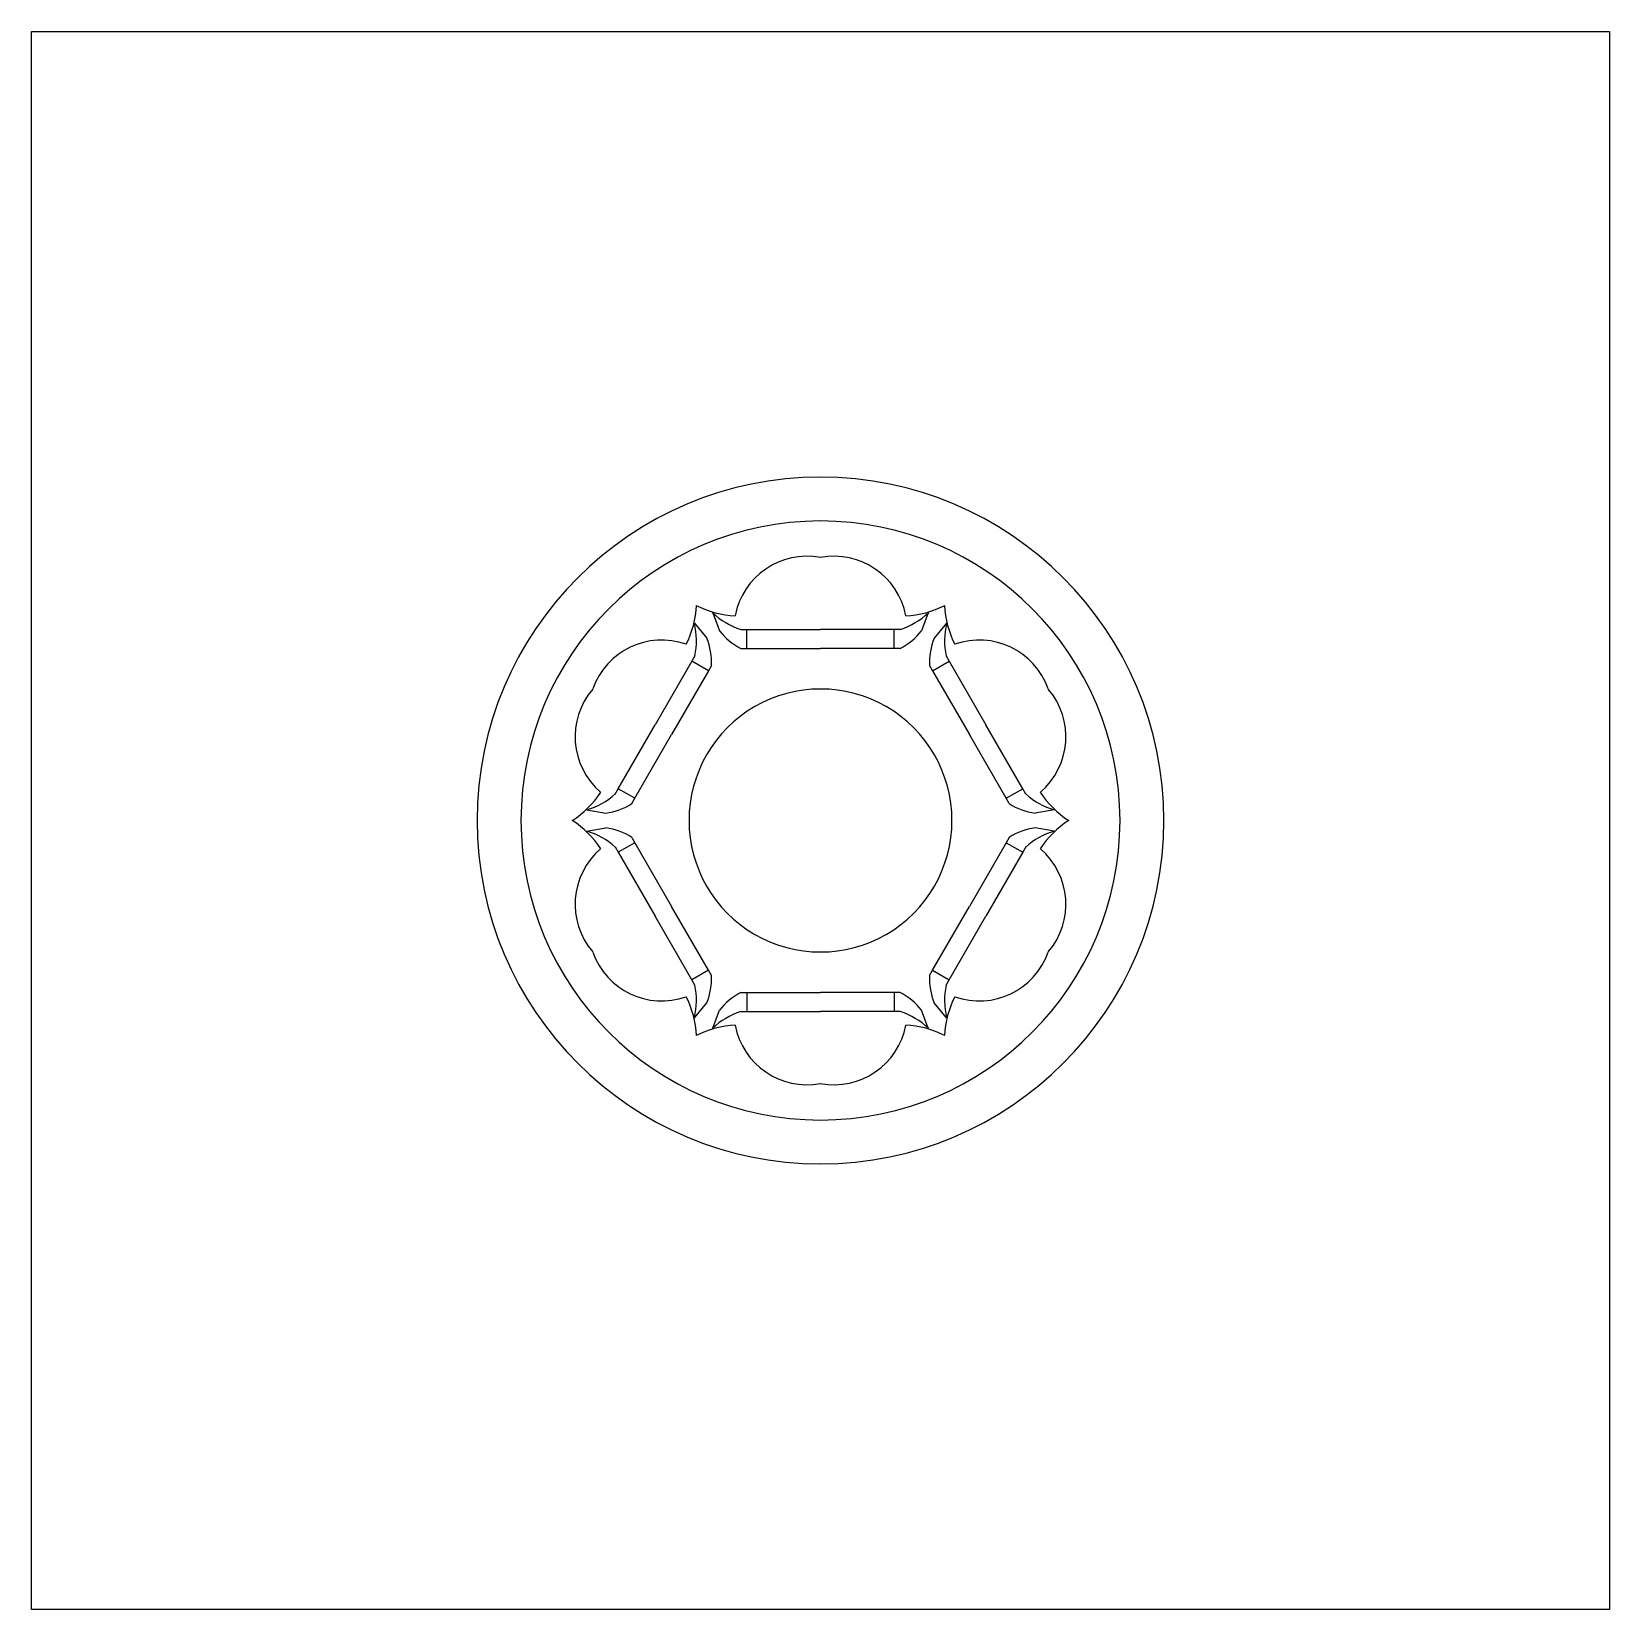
# Model space of a CAD drawing. Extents: x -54 to 54, y -54 to 54.
import ezdxf

# ---------------------------------------------------------------- set-up
doc = ezdxf.new("R2010")
doc.units = 0
doc.layers.add('default', color=7, linetype='CONTINUOUS')

msp = doc.modelspace()

# ---------------------------------------------------------------- linework, layer by layer
at = {"layer": 'default'}
for p, q in [((-54, -54), (-54, 54)), ((-54, 54), (54, 54)), ((54, 54), (54, -54)), ((-7.38, 14.22), (-6.91, 12.98)), ((7.38, 14.22), (6.91, 12.98)), ((-8.62, 13.5), (-7.78, 12.48)), ((-5.46, 13.08), (-5.04, 13.08)), ((-5.04, 13.08), (0, 13.08)), ((-5.04, 11.77), (-5.04, 13.08)), ((5.04, 13.08), (0, 13.08)), ((5.46, 13.08), (5.04, 13.08)), ((5.04, 11.77), (5.04, 13.08)), ((8.62, 13.5), (7.78, 12.48)), ((-8.8, 10.91), (-11.32, 6.54)), ((-8.59, 11.27), (-8.8, 10.91)), ((-7.67, 10.25), (-8.8, 10.91)), ((-5.46, 11.77), (-5.04, 11.77)), ((-5.04, 11.77), (0, 11.77)), ((5.04, 11.77), (0, 11.77)), ((5.46, 11.77), (5.04, 11.77)), ((7.67, 10.25), (8.8, 10.91)), ((8.59, 11.27), (8.8, 10.91)), ((8.8, 10.91), (11.32, 6.54)), ((-7.67, 10.25), (-10.19, 5.88)), ((-7.46, 10.61), (-7.67, 10.25)), ((7.46, 10.61), (7.67, 10.25)), ((7.67, 10.25), (10.19, 5.88)), ((-13.85, 2.17), (-11.32, 6.54)), ((13.85, 2.17), (11.32, 6.54)), ((-12.71, 1.52), (-10.19, 5.88)), ((12.71, 1.52), (10.19, 5.88)), ((-14.05, 1.81), (-13.85, 2.17)), ((-12.71, 1.52), (-13.85, 2.17)), ((12.71, 1.52), (13.85, 2.17)), ((14.05, 1.81), (13.85, 2.17)), ((-12.92, 1.16), (-12.71, 1.52)), ((12.92, 1.16), (12.71, 1.52)), ((-16, 0.72), (-14.69, 0.5)), ((16, 0.72), (14.69, 0.5)), ((-16, -0.72), (-14.69, -0.5)), ((16, -0.72), (14.69, -0.5)), ((-14.05, -1.81), (-13.85, -2.17)), ((-12.71, -1.52), (-13.85, -2.17)), ((-12.92, -1.16), (-12.71, -1.52)), ((-12.71, -1.52), (-10.19, -5.88)), ((12.71, -1.52), (10.19, -5.88)), ((12.92, -1.16), (12.71, -1.52)), ((12.71, -1.52), (13.85, -2.17)), ((14.05, -1.81), (13.85, -2.17)), ((-13.85, -2.17), (-11.32, -6.54)), ((13.85, -2.17), (11.32, -6.54)), ((-7.67, -10.25), (-10.19, -5.88)), ((7.67, -10.25), (10.19, -5.88)), ((-8.8, -10.91), (-11.32, -6.54)), ((8.8, -10.91), (11.32, -6.54)), ((-7.67, -10.25), (-8.8, -10.91)), ((-7.46, -10.61), (-7.67, -10.25)), ((7.46, -10.61), (7.67, -10.25)), ((7.67, -10.25), (8.8, -10.91)), ((-8.59, -11.27), (-8.8, -10.91)), ((-5.46, -11.77), (-5.04, -11.77)), ((-5.04, -11.77), (0, -11.77)), ((-5.04, -11.77), (-5.04, -13.08)), ((5.04, -11.77), (0, -11.77)), ((5.46, -11.77), (5.04, -11.77)), ((5.04, -11.77), (5.04, -13.08)), ((8.59, -11.27), (8.8, -10.91)), ((-8.62, -13.5), (-7.78, -12.48)), ((8.62, -13.5), (7.78, -12.48)), ((-7.38, -14.22), (-6.91, -12.98)), ((-5.46, -13.08), (-5.04, -13.08)), ((-5.04, -13.08), (0, -13.08)), ((5.04, -13.08), (0, -13.08)), ((5.46, -13.08), (5.04, -13.08)), ((7.38, -14.22), (6.91, -12.98)), ((54, -54), (-54, -54))]:
    msp.add_line(p, q, dxfattribs=at)
for centre, radius, start, end in [((0, 0), 23.5, 0, 180), ((0, 0), 20.5, 0, 180), ((-0.92, 13.08), 5.01, 79.3974, 169.3903), ((0.92, 13.08), 5.01, 10.6097, 100.6026), ((-14.92, 14.99), 6.43, 332.8997, 357.6442), ((-5.52, 20.42), 6.43, 242.3558, 267.1003), ((-3.82, 18.02), 5.21, 226.8605, 251.6049), ((3.82, 18.02), 5.21, 288.3951, 313.1395), ((5.52, 20.42), 6.43, 272.8997, 297.6442), ((14.92, 14.99), 6.43, 182.3558, 207.1003), ((-13.7, 12.31), 5.21, 348.3951, 13.1395), ((-3.43, 15.69), 4.41, 217.9346, 242.6791), ((3.43, 15.69), 4.41, 297.3209, 322.0654), ((13.7, 12.31), 5.21, 166.8605, 191.6049), ((-10.86, 7.34), 5.01, 70.6097, 160.6026), ((-11.87, 10.82), 4.41, 357.3209, 22.0654), ((11.87, 10.82), 4.41, 157.9346, 182.6791), ((10.86, 7.34), 5.01, 19.3974, 109.3903), ((-11.79, 5.74), 5.01, 139.3974, 229.3903), ((0, 0), 9, 60, 120), ((11.79, 5.74), 5.01, 310.6097, 40.6026), ((0, 0), 9, 120, 180), ((0, 0), 9, 0, 60), ((-20.44, 5.43), 6.43, 302.3558, 327.1003), ((-17.51, 5.71), 5.21, 286.8605, 311.6049), ((-15.3, 4.87), 4.41, 277.9346, 302.6791), ((15.3, 4.87), 4.41, 237.3209, 262.0654), ((17.51, 5.71), 5.21, 228.3951, 253.1395), ((20.44, 5.43), 6.43, 212.8997, 237.6442), ((0, 0), 23.5, 180, 0), ((0, 0), 20.5, 180, 0), ((-20.44, -5.43), 6.43, 32.8997, 57.6442), ((0, 0), 9, 180, 240), ((0, 0), 9, 300, 0), ((-17.51, -5.71), 5.21, 48.3951, 73.1395), ((-15.3, -4.87), 4.41, 57.3209, 82.0654), ((15.3, -4.87), 4.41, 97.9346, 122.6791), ((17.51, -5.71), 5.21, 106.8605, 131.6049), ((20.44, -5.43), 6.43, 122.3558, 147.1003), ((-11.79, -5.74), 5.01, 130.6097, 220.6026), ((11.79, -5.74), 5.01, 319.3974, 49.3903), ((0, 0), 9, 240, 300), ((-10.86, -7.34), 5.01, 199.3974, 289.3903), ((10.86, -7.34), 5.01, 250.6097, 340.6026), ((-11.87, -10.82), 4.41, 337.9346, 2.6791), ((11.87, -10.82), 4.41, 177.3209, 202.0654), ((-13.7, -12.31), 5.21, 346.8605, 11.6049), ((-3.43, -15.69), 4.41, 117.3209, 142.0654), ((3.43, -15.69), 4.41, 37.9346, 62.6791), ((13.7, -12.31), 5.21, 168.3951, 193.1395), ((-14.92, -14.99), 6.43, 2.3558, 27.1003), ((14.92, -14.99), 6.43, 152.8997, 177.6442), ((-5.52, -20.42), 6.43, 92.8997, 117.6442), ((-3.82, -18.02), 5.21, 108.3951, 133.1395), ((-0.92, -13.08), 5.01, 190.6097, 280.6026), ((0.92, -13.08), 5.01, 259.3974, 349.3903), ((3.82, -18.02), 5.21, 46.8605, 71.6049), ((5.52, -20.42), 6.43, 62.3558, 87.1003)]:
    msp.add_arc(centre, radius, start, end, dxfattribs=at)

doc.saveas('drawing.dxf')
